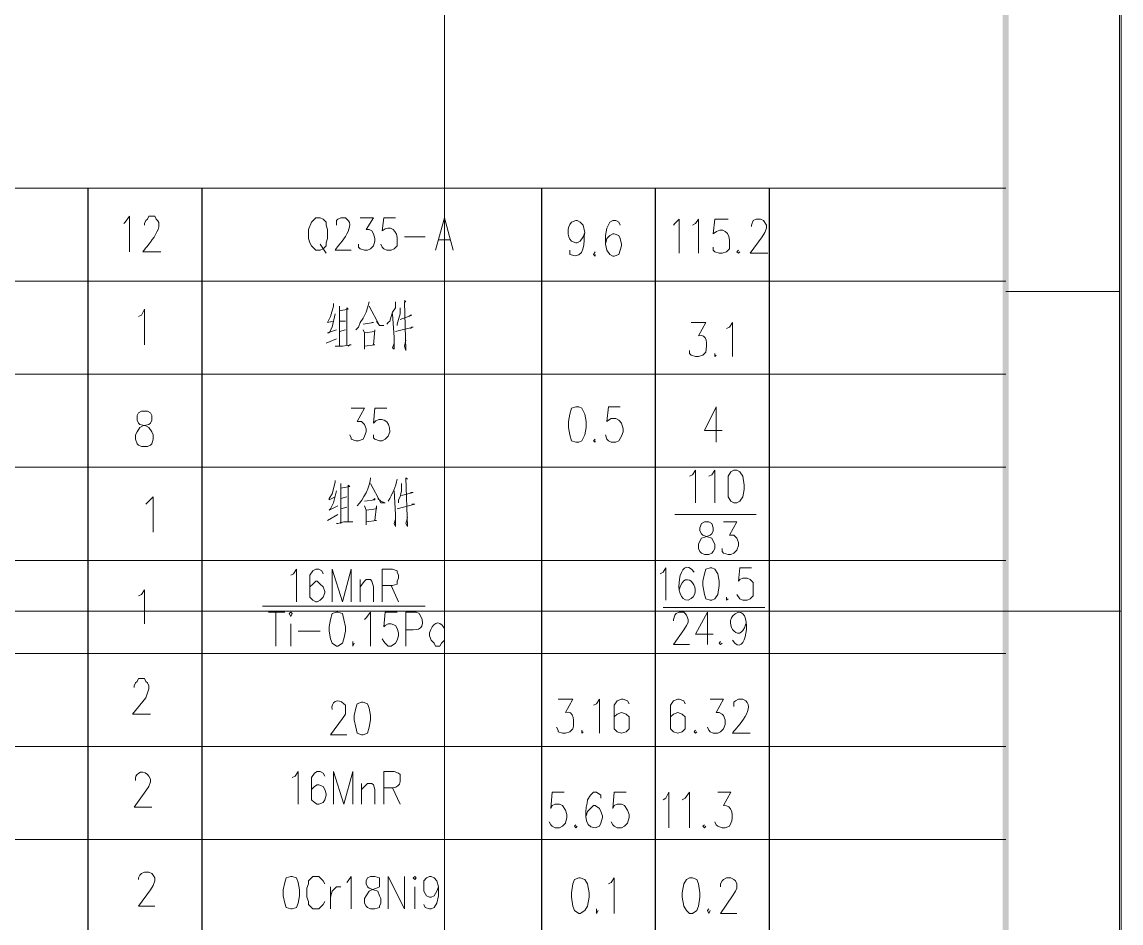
# Model space of a CAD drawing. Header units: millimetres. Extents: x 0 to 825, y 0 to 1167.
# Drawn here: x 690.6 to 824.5, y 312.2 to 422 of the extents above; entities that cross this region are included whole.
import ezdxf

# ---------------------------------------------------------------- set-up
doc = ezdxf.new("R2010")
doc.units = ezdxf.units.MM
doc.layers.add('1', color=7, linetype='Continuous')

msp = doc.modelspace()

# ---------------------------------------------------------------- hatches: boundary and pattern name
h = msp.add_hatch(color=0)
h.dxf.hatch_style = 2
h.paths.add_polyline_path([(810.861732, 13.821732), (810.141732, 1152.501732), (810.861732, 1153.221732)])
h = msp.add_hatch(color=0)
h.dxf.hatch_style = 2
h.paths.add_polyline_path([(810.141732, 14.541732), (810.861732, 13.821732), (810.141732, 1152.501732)])

# ---------------------------------------------------------------- linework, layer by layer
at = {"layer": '1', "color": 0, "lineweight": 9}
for points in [[(0.321732, 0.321732), (824.361732, 0.321732), (824.361732, 1166.721732), (0.321732, 1166.721732), (0.321732, 0.321732)], [(560.841732, 401.721732), (810.501732, 401.721732)], [(703.041732, 397.401732), (703.221732, 397.581732), (703.761732, 398.301732), (703.761732, 393.981732)], [(726.441732, 398.121732), (726.261732, 397.941732), (725.901732, 397.581732), (725.541732, 396.681732), (725.541732, 395.601732), (725.721732, 395.061732), (725.901732, 394.701732), (726.261732, 394.341732), (726.441732, 394.161732), (726.981732, 394.161732), (727.341732, 394.341732), (727.701732, 394.701732), (727.701732, 395.061732), (727.881732, 395.601732), (727.881732, 396.681732), (727.701732, 397.221732), (727.701732, 397.581732), (727.341732, 397.941732), (726.981732, 398.121732), (726.441732, 398.121732)], [(731.841732, 398.121732), (733.461732, 398.121732), (732.561732, 396.681732), (732.921732, 396.681732), (733.281732, 396.501732), (733.461732, 396.141732), (733.641732, 395.601732), (733.641732, 395.241732), (733.461732, 394.701732), (733.101732, 394.341732), (732.741732, 394.161732), (732.381732, 394.161732), (731.841732, 394.341732), (731.661732, 394.521732), (731.661732, 394.881732)], [(741.021732, 394.161732), (742.101732, 398.121732), (743.181732, 394.161732)], [(763.521732, 397.221732), (763.341732, 397.581732), (762.981732, 397.761732), (762.621732, 397.761732), (762.261732, 397.581732), (761.901732, 396.861732), (761.721732, 395.961732), (761.721732, 394.881732), (761.901732, 394.161732), (762.261732, 393.621732), (762.621732, 393.441732), (762.801732, 393.441732), (763.341732, 393.621732), (763.521732, 394.161732), (763.701732, 394.701732), (763.701732, 394.881732), (763.521732, 395.601732), (763.341732, 395.961732), (762.801732, 396.141732), (762.621732, 396.141732), (762.261732, 395.961732), (761.901732, 395.601732), (761.721732, 394.881732)], [(770.001732, 397.221732), (770.181732, 397.401732), (770.721732, 397.941732), (770.721732, 393.801732)], [(772.341732, 397.221732), (772.701732, 397.401732), (773.061732, 397.941732), (773.061732, 393.801732)], [(779.541732, 397.041732), (779.541732, 397.221732), (779.721732, 397.761732), (780.081732, 397.941732), (780.621732, 397.941732), (780.981732, 397.761732), (781.341732, 397.221732), (781.341732, 396.861732), (781.161732, 396.321732), (780.801732, 395.781732), (779.361732, 393.801732), (781.521732, 393.801732)], [(737.241732, 395.781732), (739.761732, 395.781732)], [(741.381732, 395.421732), (742.821732, 395.421732)], [(726.981732, 394.881732), (727.701732, 393.801732)], [(760.461732, 393.981732), (760.281732, 393.621732), (760.461732, 393.441732), (760.461732, 393.621732)], [(777.921732, 394.161732), (777.741732, 393.981732), (777.921732, 393.801732), (778.101732, 393.981732)], [(560.841732, 390.381732), (810.501732, 390.381732)], [(824.361732, 389.121732), (810.501732, 389.121732)], [(728.601732, 387.681732), (728.601732, 387.321732), (728.241732, 386.061732), (727.881732, 385.341732), (727.881732, 385.341732), (728.601732, 385.521732)], [(729.321732, 387.321732), (729.321732, 382.461732)], [(729.321732, 386.781732), (730.401732, 386.961732), (730.221732, 387.141732), (730.221732, 386.781732), (730.221732, 382.641732)], [(732.921732, 387.861732), (732.741732, 387.141732), (732.561732, 386.601732), (732.201732, 385.881732), (731.841732, 385.341732), (731.661732, 384.801732), (731.301732, 384.441732)], [(732.921732, 387.321732), (734.181732, 384.981732), (734.721732, 384.981732), (734.181732, 384.981732), (733.821732, 385.521732)], [(736.161732, 387.861732), (736.161732, 387.141732), (735.801732, 386.601732), (735.621732, 386.061732), (735.441732, 385.521732), (735.261732, 385.341732), (735.081732, 385.161732)], [(736.701732, 387.141732), (736.701732, 386.421732), (736.521732, 385.701732), (736.341732, 385.161732), (736.341732, 384.981732)], [(737.241732, 388.041732), (737.421732, 387.861732), (737.241732, 387.861732), (737.421732, 381.921732), (737.241732, 382.461732), (737.421732, 383.181732)], [(704.841732, 386.061732), (705.201732, 386.241732), (705.561732, 386.961732), (705.561732, 382.641732)], [(728.781732, 386.421732), (728.421732, 384.801732), (728.061732, 384.081732), (727.881732, 384.081732), (728.961732, 384.441732)], [(735.801732, 386.421732), (735.981732, 383.541732), (735.981732, 382.101732), (735.801732, 382.281732), (735.981732, 382.821732)], [(736.701732, 385.701732), (738.141732, 386.241732), (737.961732, 386.241732), (737.781732, 386.061732)], [(730.041732, 385.521732), (729.321732, 385.521732)], [(729.321732, 384.261732), (730.041732, 384.441732)], [(732.201732, 385.161732), (733.461732, 385.341732), (733.461732, 385.341732), (733.281732, 385.341732)], [(732.201732, 384.441732), (732.381732, 384.081732), (732.381732, 383.181732), (732.381732, 382.101732), (732.381732, 382.461732), (733.641732, 382.641732), (733.461732, 382.641732), (733.641732, 384.441732), (733.641732, 384.261732), (732.381732, 384.081732)], [(736.161732, 384.261732), (738.321732, 384.801732), (738.141732, 384.801732), (737.961732, 384.621732)], [(776.481732, 384.621732), (776.841732, 384.801732), (777.201732, 385.341732), (777.201732, 381.201732)], [(727.701732, 382.821732), (728.961732, 383.361732)], [(728.781732, 382.461732), (728.961732, 382.461732), (729.681732, 382.461732), (730.761732, 382.641732), (730.581732, 382.641732), (730.581732, 382.641732), (730.401732, 382.461732)], [(775.041732, 381.561732), (775.041732, 381.381732), (775.041732, 381.201732), (775.221732, 381.381732)], [(560.841732, 379.041732), (810.501732, 379.041732)], [(758.121732, 375.081732), (757.581732, 374.901732), (757.401732, 374.181732), (757.221732, 373.281732), (757.221732, 372.561732), (757.401732, 371.661732), (757.581732, 370.941732), (758.121732, 370.761732), (758.481732, 370.761732), (758.841732, 370.941732), (759.201732, 371.661732), (759.381732, 372.561732), (759.381732, 373.281732), (759.201732, 374.181732), (758.841732, 374.901732), (758.481732, 375.081732), (758.121732, 375.081732)], [(763.521732, 375.081732), (762.081732, 375.081732), (761.901732, 373.281732), (762.081732, 373.461732), (762.441732, 373.641732), (762.981732, 373.641732), (763.341732, 373.461732), (763.701732, 373.101732), (763.881732, 372.381732), (763.881732, 372.021732), (763.701732, 371.481732), (763.341732, 370.941732), (762.981732, 370.761732), (762.441732, 370.761732), (762.081732, 370.941732), (761.901732, 371.121732), (761.721732, 371.661732)], [(775.221732, 375.081732), (773.781732, 372.201732), (775.941732, 372.201732)], [(775.221732, 375.081732), (775.221732, 370.761732)], [(705.201732, 374.541732), (704.841732, 374.361732), (704.661732, 374.001732), (704.661732, 373.461732), (704.841732, 373.101732), (705.021732, 372.921732), (705.741732, 372.741732), (706.101732, 372.561732), (706.461732, 372.021732), (706.641732, 371.661732), (706.641732, 371.121732), (706.461732, 370.581732), (706.281732, 370.401732), (705.921732, 370.221732), (705.201732, 370.221732), (704.841732, 370.401732), (704.661732, 370.581732), (704.481732, 371.121732), (704.481732, 371.661732), (704.661732, 372.021732), (705.021732, 372.561732), (705.381732, 372.741732), (706.101732, 372.921732), (706.281732, 373.101732), (706.461732, 373.461732), (706.461732, 374.001732), (706.281732, 374.361732), (705.921732, 374.541732), (705.201732, 374.541732)], [(730.761732, 374.901732), (732.381732, 374.901732), (731.481732, 373.281732), (732.021732, 373.281732), (732.201732, 373.101732), (732.381732, 372.921732), (732.561732, 372.381732), (732.561732, 372.021732), (732.381732, 371.481732), (732.201732, 371.121732), (731.661732, 370.941732), (731.301732, 370.941732), (730.761732, 371.121732), (730.761732, 371.301732), (730.581732, 371.661732)], [(760.461732, 371.121732), (760.281732, 370.941732), (760.461732, 370.761732), (760.461732, 370.941732)], [(560.841732, 367.701732), (810.501732, 367.701732)], [(560.841732, 367.701732), (810.501732, 367.701732)], [(771.981732, 366.621732), (772.341732, 366.801732), (772.701732, 367.341732), (772.701732, 363.381732)], [(774.321732, 366.621732), (774.681732, 366.801732), (775.041732, 367.341732), (775.041732, 363.381732)], [(777.381732, 367.341732), (777.021732, 367.161732), (776.661732, 366.621732), (776.661732, 365.541732), (776.661732, 365.001732), (776.661732, 364.101732), (777.021732, 363.561732), (777.381732, 363.381732), (777.741732, 363.381732), (778.101732, 363.561732), (778.461732, 364.101732), (778.641732, 365.001732), (778.641732, 365.541732), (778.461732, 366.621732), (778.101732, 367.161732), (777.741732, 367.341732), (777.381732, 367.341732)], [(728.781732, 366.081732), (728.781732, 365.901732), (728.421732, 364.461732), (728.061732, 363.921732), (728.061732, 363.741732), (728.781732, 364.101732)], [(729.501732, 365.721732), (729.501732, 360.861732)], [(733.101732, 365.721732), (734.361732, 363.381732), (734.901732, 363.381732), (734.361732, 363.561732), (734.001732, 363.921732)], [(736.881732, 365.721732), (736.881732, 364.821732), (736.701732, 364.101732), (736.521732, 363.741732), (736.521732, 363.381732)], [(737.421732, 366.441732), (737.601732, 366.261732), (737.421732, 366.441732), (737.601732, 360.501732), (737.421732, 360.861732), (737.601732, 361.581732)], [(728.961732, 364.821732), (728.601732, 363.381732), (728.241732, 362.661732), (728.061732, 362.481732), (729.141732, 363.021732)], [(729.501732, 365.181732), (730.581732, 365.361732), (730.401732, 365.541732), (730.401732, 365.361732), (730.401732, 361.041732)], [(735.981732, 364.821732), (736.161732, 361.941732), (736.161732, 360.501732), (735.981732, 360.861732), (736.161732, 361.401732)], [(736.881732, 364.281732), (738.321732, 364.641732), (738.141732, 364.641732), (737.961732, 364.641732)], [(705.741732, 363.201732), (706.101732, 363.561732), (706.641732, 364.101732), (706.641732, 359.781732)], [(730.221732, 364.101732), (729.501732, 363.921732)], [(732.381732, 363.561732), (733.641732, 363.741732), (733.641732, 363.921732), (733.461732, 363.741732)], [(732.381732, 363.021732), (732.561732, 362.481732), (732.561732, 361.581732), (732.561732, 360.681732), (732.561732, 361.041732), (733.821732, 361.221732), (733.641732, 361.221732), (733.821732, 363.021732), (733.821732, 362.661732), (732.561732, 362.481732)], [(736.341732, 362.661732), (738.501732, 363.201732), (738.321732, 363.201732), (738.141732, 363.201732)], [(727.881732, 361.221732), (729.141732, 361.941732)], [(729.501732, 362.661732), (730.221732, 362.841732)], [(770.181732, 361.941732), (780.081732, 361.941732)], [(728.961732, 360.861732), (729.141732, 360.861732), (729.861732, 361.041732), (730.941732, 361.041732), (730.761732, 361.041732), (730.761732, 361.041732), (730.581732, 361.041732)], [(773.781732, 361.041732), (773.421732, 360.861732), (773.241732, 360.321732), (773.241732, 359.961732), (773.421732, 359.601732), (773.601732, 359.421732), (774.141732, 359.241732), (774.681732, 359.061732), (774.861732, 358.701732), (775.041732, 358.341732), (775.041732, 357.801732), (774.861732, 357.441732), (774.681732, 357.261732), (774.321732, 357.081732), (773.781732, 357.081732), (773.421732, 357.261732), (773.241732, 357.441732), (773.061732, 357.801732), (773.061732, 358.341732), (773.241732, 358.701732), (773.421732, 359.061732), (773.961732, 359.241732), (774.501732, 359.421732), (774.681732, 359.601732), (774.861732, 359.961732), (774.861732, 360.321732), (774.681732, 360.861732), (774.321732, 361.041732), (773.781732, 361.041732)], [(776.121732, 361.041732), (777.741732, 361.041732), (776.841732, 359.421732), (777.381732, 359.421732), (777.561732, 359.241732), (777.741732, 359.061732), (777.921732, 358.521732), (777.921732, 358.161732), (777.741732, 357.621732), (777.381732, 357.261732), (777.021732, 357.081732), (776.661732, 357.081732), (776.121732, 357.261732), (775.941732, 357.441732), (775.941732, 357.801732)], [(560.841732, 356.361732), (810.501732, 356.361732)], [(560.841732, 356.361732), (810.501732, 356.361732)], [(561.561732, 356.361732), (810.501732, 356.361732)], [(723.381732, 354.561732), (723.741732, 354.741732), (724.101732, 355.281732), (724.101732, 351.321732)], [(727.341732, 354.741732), (727.161732, 355.101732), (726.801732, 355.281732), (726.441732, 355.281732), (726.081732, 355.101732), (725.721732, 354.561732), (725.721732, 353.481732), (725.721732, 352.581732), (725.721732, 351.861732), (726.081732, 351.501732), (726.441732, 351.321732), (726.621732, 351.321732), (726.981732, 351.501732), (727.341732, 351.861732), (727.521732, 352.401732), (727.521732, 352.581732), (727.341732, 353.121732), (726.981732, 353.481732), (726.621732, 353.841732), (726.441732, 353.841732), (726.081732, 353.481732), (725.721732, 353.121732), (725.721732, 352.581732)], [(728.421732, 351.321732), (728.421732, 355.281732), (729.681732, 351.321732), (730.761732, 355.281732), (730.761732, 351.321732)], [(734.541732, 351.321732), (734.541732, 355.281732), (735.801732, 355.281732), (736.341732, 355.101732), (736.341732, 354.921732), (736.521732, 354.561732), (736.521732, 354.201732), (736.341732, 353.841732), (736.341732, 353.481732), (735.801732, 353.301732), (734.541732, 353.301732)], [(768.381732, 354.741732), (768.741732, 354.921732), (769.101732, 355.461732), (769.101732, 351.501732)], [(774.501732, 355.461732), (773.961732, 355.281732), (773.781732, 354.741732), (773.601732, 353.841732), (773.601732, 353.301732), (773.781732, 352.221732), (773.961732, 351.681732), (774.501732, 351.501732), (774.681732, 351.501732), (775.041732, 351.681732), (775.401732, 352.221732), (775.581732, 353.301732), (775.581732, 353.841732), (775.401732, 354.741732), (775.041732, 355.281732), (774.681732, 355.461732), (774.501732, 355.461732)], [(779.541732, 355.461732), (778.101732, 355.461732), (777.921732, 353.841732), (778.101732, 354.021732), (778.461732, 354.201732), (779.001732, 354.201732), (779.361732, 354.021732), (779.721732, 353.661732), (779.721732, 353.121732), (779.721732, 352.581732), (779.721732, 352.041732), (779.361732, 351.681732), (779.001732, 351.501732), (778.461732, 351.501732), (778.101732, 351.681732), (777.741732, 352.221732)], [(731.841732, 351.321732), (731.841732, 354.021732)], [(731.841732, 353.121732), (732.381732, 353.841732), (732.561732, 354.021732), (733.101732, 354.021732), (733.281732, 353.841732), (733.461732, 353.121732), (733.461732, 351.321732)], [(704.841732, 352.041732), (705.201732, 352.221732), (705.561732, 352.761732), (705.561732, 348.621732)], [(735.621732, 353.301732), (736.521732, 351.321732)], [(776.481732, 351.861732), (776.481732, 351.681732), (776.481732, 351.501732), (776.661732, 351.681732)], [(719.961732, 350.781732), (739.761732, 350.781732)], [(720.681732, 350.061732), (722.661732, 350.061732)], [(721.581732, 350.061732), (721.581732, 345.921732)], [(723.201732, 349.881732), (723.381732, 349.521732), (723.561732, 349.881732), (723.381732, 350.061732), (723.201732, 349.881732)], [(728.961732, 350.061732), (728.421732, 349.881732), (728.241732, 349.161732), (728.061732, 348.261732), (728.061732, 347.721732), (728.241732, 346.821732), (728.421732, 346.281732), (728.961732, 345.921732), (729.141732, 345.921732), (729.681732, 346.281732), (729.861732, 346.821732), (730.041732, 347.721732), (730.041732, 348.261732), (729.861732, 349.161732), (729.681732, 349.881732), (729.141732, 350.061732), (728.961732, 350.061732)], [(732.381732, 349.161732), (732.561732, 349.341732), (733.101732, 350.061732), (733.101732, 345.921732)], [(736.341732, 350.061732), (734.901732, 350.061732), (734.721732, 348.261732), (734.901732, 348.441732), (735.261732, 348.621732), (735.621732, 348.621732), (736.161732, 348.441732), (736.341732, 348.081732), (736.521732, 347.541732), (736.521732, 347.181732), (736.341732, 346.641732), (736.161732, 346.281732), (735.621732, 345.921732), (735.261732, 345.921732), (734.901732, 346.281732), (734.721732, 346.461732), (734.541732, 346.821732)], [(742.101732, 350.061732), (742.101732, 345.921732)], [(768.741732, 350.601732), (781.161732, 350.601732)], [(770.001732, 348.981732), (770.001732, 349.161732), (770.181732, 349.701732), (770.361732, 349.881732), (770.721732, 350.061732), (771.261732, 350.061732), (771.441732, 349.881732), (771.621732, 349.701732), (771.801732, 349.161732), (771.801732, 348.801732), (771.621732, 348.441732), (771.261732, 347.901732), (770.001732, 346.101732), (771.981732, 346.101732)], [(774.141732, 350.061732), (772.701732, 347.361732), (774.861732, 347.361732)], [(774.141732, 350.061732), (774.141732, 346.101732)], [(723.381732, 348.621732), (723.381732, 345.921732)], [(724.281732, 347.721732), (726.981732, 347.721732)], [(730.941732, 346.461732), (730.941732, 346.281732), (730.941732, 345.921732), (731.121732, 346.281732)], [(775.761732, 346.461732), (775.581732, 346.281732), (775.761732, 346.101732), (775.941732, 346.281732)], [(560.841732, 345.021732), (810.501732, 345.021732)], [(561.561732, 345.021732), (810.501732, 345.021732)], [(704.301732, 340.881732), (704.301732, 341.061732), (704.481732, 341.421732), (704.661732, 341.601732), (704.841732, 341.961732), (705.561732, 341.961732), (705.741732, 341.601732), (705.921732, 341.421732), (706.101732, 341.061732), (706.101732, 340.701732), (705.741732, 339.621732), (704.121732, 337.641732), (706.281732, 337.641732)], [(732.021732, 339.081732), (731.481732, 338.901732), (731.301732, 338.361732), (731.121732, 337.461732), (731.121732, 336.921732), (731.301732, 336.021732), (731.481732, 335.301732), (732.021732, 335.121732), (732.201732, 335.121732), (732.741732, 335.301732), (732.921732, 336.021732), (733.101732, 336.921732), (733.101732, 337.461732), (732.921732, 338.361732), (732.741732, 338.901732), (732.201732, 339.081732), (732.021732, 339.081732)], [(760.281732, 338.721732), (760.641732, 338.901732), (761.001732, 339.441732), (761.001732, 335.301732)], [(764.601732, 338.901732), (764.421732, 339.261732), (763.881732, 339.441732), (763.701732, 339.441732), (763.161732, 339.261732), (762.801732, 338.721732), (762.801732, 337.641732), (762.801732, 336.561732), (762.801732, 335.841732), (763.161732, 335.481732), (763.701732, 335.301732), (763.701732, 335.301732), (764.241732, 335.481732), (764.601732, 335.841732), (764.601732, 336.381732), (764.601732, 336.561732), (764.601732, 337.281732), (764.241732, 337.641732), (763.701732, 337.821732), (763.701732, 337.821732), (763.161732, 337.641732), (762.801732, 337.281732), (762.801732, 336.561732)], [(771.441732, 338.901732), (771.261732, 339.261732), (770.721732, 339.441732), (770.541732, 339.441732), (770.001732, 339.261732), (769.641732, 338.721732), (769.641732, 337.641732), (769.641732, 336.561732), (769.641732, 335.841732), (770.001732, 335.481732), (770.541732, 335.301732), (770.541732, 335.301732), (771.081732, 335.481732), (771.441732, 335.841732), (771.441732, 336.381732), (771.441732, 336.561732), (771.441732, 337.281732), (771.081732, 337.641732), (770.541732, 337.821732), (770.541732, 337.821732), (770.001732, 337.641732), (769.641732, 337.281732), (769.641732, 336.561732)], [(774.501732, 339.441732), (776.121732, 339.441732), (775.221732, 337.821732), (775.581732, 337.821732), (775.941732, 337.641732), (776.121732, 337.461732), (776.301732, 336.921732), (776.301732, 336.381732), (776.121732, 335.841732), (775.761732, 335.481732), (775.401732, 335.301732), (774.861732, 335.301732), (774.501732, 335.481732), (774.321732, 335.661732), (774.141732, 336.021732)], [(758.841732, 335.661732), (758.841732, 335.481732), (758.841732, 335.301732), (759.021732, 335.481732)], [(772.701732, 335.661732), (772.521732, 335.481732), (772.701732, 335.301732), (772.881732, 335.481732)], [(560.841732, 333.681732), (810.501732, 333.681732)], [(723.561732, 329.901732), (723.921732, 330.081732), (724.281732, 330.621732), (724.281732, 326.661732)], [(727.521732, 330.081732), (727.341732, 330.441732), (726.981732, 330.621732), (726.621732, 330.621732), (726.261732, 330.441732), (725.901732, 329.901732), (725.901732, 328.821732), (725.901732, 327.921732), (725.901732, 327.201732), (726.261732, 326.841732), (726.621732, 326.661732), (726.801732, 326.661732), (727.341732, 326.841732), (727.521732, 327.201732), (727.701732, 327.741732), (727.701732, 327.921732), (727.521732, 328.461732), (727.341732, 328.821732), (726.801732, 329.001732), (726.621732, 329.001732), (726.261732, 328.821732), (725.901732, 328.461732), (725.901732, 327.921732)], [(728.601732, 326.661732), (728.601732, 330.621732), (729.861732, 326.661732), (730.941732, 330.621732), (730.941732, 326.661732)], [(732.021732, 326.661732), (732.021732, 329.181732)], [(732.021732, 328.461732), (732.561732, 329.001732), (732.741732, 329.181732), (733.281732, 329.181732), (733.461732, 329.001732), (733.641732, 328.461732), (733.641732, 326.661732)], [(735.801732, 328.641732), (736.701732, 326.661732)], [(756.681732, 328.101732), (755.241732, 328.101732), (755.061732, 326.121732), (755.241732, 326.481732), (755.601732, 326.661732), (756.141732, 326.661732), (756.501732, 326.481732), (756.861732, 325.941732), (757.041732, 325.401732), (757.041732, 325.041732), (756.861732, 324.321732), (756.501732, 323.961732), (756.141732, 323.781732), (755.601732, 323.781732), (755.241732, 323.961732), (755.061732, 324.141732), (754.881732, 324.501732)], [(764.241732, 328.101732), (762.801732, 328.101732), (762.621732, 326.121732), (762.801732, 326.481732), (763.161732, 326.661732), (763.701732, 326.661732), (764.061732, 326.481732), (764.421732, 325.941732), (764.601732, 325.401732), (764.601732, 325.041732), (764.421732, 324.321732), (764.061732, 323.961732), (763.701732, 323.781732), (763.161732, 323.781732), (762.801732, 323.961732), (762.621732, 324.141732), (762.441732, 324.501732)], [(768.741732, 327.201732), (769.101732, 327.381732), (769.461732, 328.101732), (769.461732, 323.781732)], [(771.081732, 327.201732), (771.441732, 327.381732), (771.981732, 328.101732), (771.981732, 323.781732)], [(758.121732, 324.141732), (757.941732, 323.961732), (758.121732, 323.781732), (758.301732, 323.961732)], [(773.781732, 324.141732), (773.601732, 323.961732), (773.781732, 323.781732), (773.961732, 323.961732)], [(560.841732, 322.341732), (810.501732, 322.341732)], [(704.841732, 317.481732), (704.841732, 317.661732), (705.021732, 318.021732), (705.201732, 318.201732), (705.561732, 318.381732), (706.101732, 318.381732), (706.461732, 318.201732), (706.641732, 318.021732), (706.821732, 317.661732), (706.821732, 317.301732), (706.641732, 316.761732), (706.281732, 316.221732), (704.841732, 314.241732), (706.821732, 314.241732)], [(723.381732, 317.841732), (722.841732, 317.661732), (722.661732, 317.121732), (722.481732, 316.221732), (722.481732, 315.501732), (722.661732, 314.601732), (722.841732, 314.061732), (723.381732, 313.881732), (723.561732, 313.881732), (724.101732, 314.061732), (724.281732, 314.601732), (724.461732, 315.501732), (724.461732, 316.221732), (724.281732, 317.121732), (724.101732, 317.661732), (723.561732, 317.841732), (723.381732, 317.841732)], [(727.521732, 316.941732), (727.341732, 317.301732), (726.981732, 317.661732), (726.801732, 317.841732), (726.081732, 317.841732), (725.901732, 317.661732), (725.541732, 317.301732), (725.541732, 316.941732), (725.361732, 316.401732), (725.361732, 315.321732), (725.541732, 314.781732), (725.541732, 314.421732), (725.901732, 314.061732), (726.081732, 313.881732), (726.801732, 313.881732), (726.981732, 314.061732), (727.341732, 314.421732), (727.521732, 314.781732)], [(730.221732, 317.121732), (730.401732, 317.301732), (730.761732, 317.841732), (730.761732, 313.881732)], [(733.101732, 317.841732), (732.741732, 317.661732), (732.561732, 317.301732), (732.561732, 316.941732), (732.741732, 316.581732), (732.921732, 316.401732), (733.461732, 316.221732), (734.001732, 316.041732), (734.181732, 315.501732), (734.361732, 315.141732), (734.361732, 314.601732), (734.181732, 314.241732), (734.181732, 314.061732), (733.641732, 313.881732), (733.101732, 313.881732), (732.741732, 314.061732), (732.561732, 314.241732), (732.381732, 314.601732), (732.381732, 315.141732), (732.561732, 315.501732), (732.921732, 316.041732), (733.281732, 316.221732), (733.821732, 316.401732), (734.181732, 316.581732), (734.181732, 316.941732), (734.181732, 317.301732), (734.181732, 317.661732), (733.641732, 317.841732), (733.101732, 317.841732)], [(735.261732, 313.881732), (735.261732, 317.841732), (737.241732, 313.881732), (737.241732, 317.841732)], [(738.321732, 317.661732), (738.501732, 317.481732), (738.681732, 317.661732), (738.501732, 317.841732), (738.321732, 317.661732)], [(741.381732, 316.581732), (741.201732, 316.041732), (740.841732, 315.501732), (740.481732, 315.321732), (740.301732, 315.321732), (739.941732, 315.501732), (739.581732, 316.041732), (739.581732, 316.581732), (739.581732, 316.761732), (739.581732, 317.301732), (739.941732, 317.661732), (740.301732, 317.841732), (740.481732, 317.841732), (740.841732, 317.661732), (741.201732, 317.301732), (741.381732, 316.581732), (741.381732, 315.501732), (741.201732, 314.601732), (740.841732, 314.061732), (740.481732, 313.881732), (740.301732, 313.881732), (739.761732, 314.061732), (739.581732, 314.421732)], [(758.481732, 317.661732), (757.941732, 317.481732), (757.761732, 316.941732), (757.581732, 315.861732), (757.581732, 315.321732), (757.761732, 314.241732), (757.941732, 313.701732), (758.481732, 313.341732), (758.661732, 313.341732), (759.201732, 313.701732), (759.561732, 314.241732), (759.741732, 315.321732), (759.741732, 315.861732), (759.561732, 316.941732), (759.201732, 317.481732), (758.661732, 317.661732), (758.481732, 317.661732)], [(762.081732, 316.941732), (762.441732, 317.121732), (762.801732, 317.661732), (762.801732, 313.341732)], [(771.981732, 317.661732), (771.621732, 317.481732), (771.261732, 316.941732), (771.081732, 315.861732), (771.081732, 315.321732), (771.261732, 314.241732), (771.621732, 313.701732), (771.981732, 313.341732), (772.341732, 313.341732), (772.881732, 313.701732), (773.061732, 314.241732), (773.241732, 315.321732), (773.241732, 315.861732), (773.061732, 316.941732), (772.881732, 317.481732), (772.341732, 317.661732), (771.981732, 317.661732)], [(775.761732, 316.581732), (775.761732, 316.941732), (775.941732, 317.301732), (776.121732, 317.481732), (776.481732, 317.661732), (777.021732, 317.661732), (777.381732, 317.481732), (777.561732, 317.301732), (777.741732, 316.941732), (777.741732, 316.401732), (777.561732, 316.041732), (777.201732, 315.501732), (775.761732, 313.341732), (777.741732, 313.341732)], [(728.241732, 313.881732), (728.241732, 316.581732)], [(728.241732, 315.321732), (728.421732, 316.041732), (728.781732, 316.401732), (728.961732, 316.581732), (729.501732, 316.581732)], [(738.501732, 316.581732), (738.501732, 313.881732)], [(760.641732, 313.881732), (760.641732, 313.701732), (760.641732, 313.341732), (760.821732, 313.701732)], [(774.321732, 313.881732), (774.141732, 313.701732), (774.321732, 313.341732), (774.501732, 313.701732)]]:
    msp.add_lwpolyline(points, dxfattribs=at)
at = {"layer": '1', "color": 30, "lineweight": 9}
for points in [[(742.101732, 0.141732), (742.101732, 1166.901732)], [(824.541732, 0.141732), (824.541732, 1166.901732)], [(824.541732, 350.169732), (0.141732, 350.169732)]]:
    msp.add_lwpolyline(points, dxfattribs=at)
at = {"layer": '1', "color": 0, "lineweight": 25}
for points in [[(698.721732, 118.221732), (698.721732, 401.721732)], [(712.581732, 118.221732), (712.581732, 401.721732)], [(753.981732, 118.221732), (753.981732, 401.721732)], [(767.841732, 118.221732), (767.841732, 401.721732)], [(781.701732, 118.221732), (781.701732, 401.721732)]]:
    msp.add_lwpolyline(points, dxfattribs=at)
at = {"layer": '1', "color": 0, "lineweight": 9}
for points, knots in [([(705.561732, 397.221732), (705.561732, 397.221732), (705.561732, 397.401732), (705.561732, 397.401732), (705.561732, 397.401732), (705.741732, 397.761732), (705.741732, 397.761732), (705.741732, 397.761732), (705.921732, 397.941732), (705.921732, 397.941732), (705.921732, 397.941732), (706.101732, 398.301732), (706.101732, 398.301732), (706.101732, 398.301732), (706.821732, 398.301732), (706.821732, 398.301732), (706.821732, 398.301732), (707.001732, 397.941732), (707.001732, 397.941732), (708.261732, 397.041732), (705.561732, 394.341732), (705.381732, 393.981732), (705.381732, 393.981732), (707.541732, 393.981732), (707.541732, 393.981732)], [0, 0, 0, 0, 1, 1, 1, 2, 2, 2, 3, 3, 3, 4, 4, 4, 5, 5, 5, 6, 6, 6, 7, 7, 7, 8, 8, 8, 8]), ([(728.961732, 397.221732), (728.961732, 397.221732), (728.961732, 397.401732), (728.961732, 397.401732), (728.961732, 397.401732), (728.961732, 397.761732), (728.961732, 397.761732), (728.961732, 397.761732), (729.141732, 397.941732), (729.141732, 397.941732), (729.141732, 397.941732), (729.501732, 398.121732), (729.501732, 398.121732), (729.501732, 398.121732), (730.041732, 398.121732), (730.041732, 398.121732), (730.041732, 398.121732), (730.221732, 397.941732), (730.221732, 397.941732), (731.481732, 397.041732), (728.961732, 394.521732), (728.781732, 394.161732), (728.781732, 394.161732), (730.761732, 394.161732), (730.761732, 394.161732)], [0, 0, 0, 0, 1, 1, 1, 2, 2, 2, 3, 3, 3, 4, 4, 4, 5, 5, 5, 6, 6, 6, 7, 7, 7, 8, 8, 8, 8]), ([(736.161732, 398.121732), (736.161732, 398.121732), (734.721732, 398.121732), (734.721732, 398.121732), (734.721732, 398.121732), (734.541732, 396.501732), (734.541732, 396.501732), (735.441732, 397.401732), (736.521732, 396.501732), (736.341732, 395.241732), (736.341732, 395.241732), (736.341732, 394.701732), (736.341732, 394.701732), (736.341732, 394.701732), (735.981732, 394.341732), (735.981732, 394.341732), (735.981732, 394.341732), (735.621732, 394.161732), (735.621732, 394.161732), (735.621732, 394.161732), (735.081732, 394.161732), (735.081732, 394.161732), (735.081732, 394.161732), (734.721732, 394.341732), (734.721732, 394.341732), (734.721732, 394.341732), (734.541732, 394.521732), (734.541732, 394.521732), (734.541732, 394.521732), (734.361732, 394.881732), (734.361732, 394.881732)], [0, 0, 0, 0, 1, 1, 1, 2, 2, 2, 3, 3, 3, 4, 4, 4, 5, 5, 5, 6, 6, 6, 7, 7, 7, 8, 8, 8, 9, 9, 9, 10, 10, 10, 10]), ([(759.201732, 396.321732), (759.201732, 396.321732), (759.021732, 395.781732), (759.021732, 395.781732), (759.021732, 395.781732), (758.661732, 395.241732), (758.661732, 395.241732), (758.661732, 395.241732), (758.301732, 395.061732), (758.301732, 395.061732), (758.301732, 395.061732), (758.121732, 395.061732), (758.121732, 395.061732), (758.121732, 395.061732), (757.581732, 395.241732), (757.581732, 395.241732), (757.041732, 395.961732), (757.041732, 396.861732), (757.581732, 397.581732), (757.581732, 397.581732), (758.121732, 397.761732), (758.121732, 397.761732), (758.121732, 397.761732), (758.301732, 397.761732), (758.301732, 397.761732), (758.301732, 397.761732), (758.661732, 397.581732), (758.661732, 397.581732), (758.661732, 397.581732), (759.021732, 397.221732), (759.021732, 397.221732), (759.021732, 397.221732), (759.201732, 396.321732), (759.201732, 396.321732), (759.021732, 395.241732), (759.381732, 392.901732), (757.401732, 393.621732), (757.401732, 393.621732), (757.401732, 394.161732), (757.401732, 394.161732)], [0, 0, 0, 0, 1, 1, 1, 2, 2, 2, 3, 3, 3, 4, 4, 4, 5, 5, 5, 6, 6, 6, 7, 7, 7, 8, 8, 8, 9, 9, 9, 10, 10, 10, 11, 11, 11, 12, 12, 12, 13, 13, 13, 13]), ([(776.661732, 397.941732), (776.661732, 397.941732), (775.041732, 397.941732), (775.041732, 397.941732), (775.041732, 397.941732), (774.861732, 396.141732), (774.861732, 396.141732), (775.941732, 397.221732), (777.021732, 396.321732), (776.841732, 394.881732), (776.841732, 394.881732), (776.841732, 394.341732), (776.841732, 394.341732), (776.841732, 394.341732), (776.481732, 393.981732), (776.481732, 393.981732), (776.481732, 393.981732), (775.941732, 393.801732), (775.941732, 393.801732), (775.941732, 393.801732), (775.581732, 393.801732), (775.581732, 393.801732), (775.581732, 393.801732), (775.041732, 393.981732), (775.041732, 393.981732), (775.041732, 393.981732), (774.861732, 394.161732), (774.861732, 394.161732), (774.861732, 394.161732), (774.861732, 394.521732), (774.861732, 394.521732)], [0, 0, 0, 0, 1, 1, 1, 2, 2, 2, 3, 3, 3, 4, 4, 4, 5, 5, 5, 6, 6, 6, 7, 7, 7, 8, 8, 8, 9, 9, 9, 10, 10, 10, 10]), ([(772.161732, 385.341732), (772.161732, 385.341732), (773.961732, 385.341732), (773.961732, 385.341732), (773.961732, 385.341732), (773.061732, 383.721732), (773.061732, 383.721732), (774.141732, 384.081732), (774.141732, 382.641732), (773.961732, 381.741732), (773.961732, 381.741732), (773.601732, 381.381732), (773.601732, 381.381732), (773.601732, 381.381732), (773.061732, 381.201732), (773.061732, 381.201732), (773.061732, 381.201732), (772.701732, 381.201732), (772.701732, 381.201732), (772.701732, 381.201732), (772.161732, 381.381732), (772.161732, 381.381732), (772.161732, 381.381732), (771.981732, 381.561732), (771.981732, 381.561732), (771.981732, 381.561732), (771.981732, 381.921732), (771.981732, 381.921732)], [0, 0, 0, 0, 1, 1, 1, 2, 2, 2, 3, 3, 3, 4, 4, 4, 5, 5, 5, 6, 6, 6, 7, 7, 7, 8, 8, 8, 9, 9, 9, 9]), ([(735.081732, 374.901732), (735.081732, 374.901732), (733.641732, 374.901732), (733.641732, 374.901732), (733.641732, 374.901732), (733.461732, 373.101732), (733.461732, 373.101732), (734.181732, 374.001732), (735.621732, 373.461732), (735.441732, 372.021732), (735.441732, 372.021732), (735.261732, 371.481732), (735.261732, 371.481732), (735.261732, 371.481732), (734.901732, 371.121732), (734.901732, 371.121732), (734.901732, 371.121732), (734.541732, 370.941732), (734.541732, 370.941732), (734.541732, 370.941732), (734.181732, 370.941732), (734.181732, 370.941732), (734.181732, 370.941732), (733.641732, 371.121732), (733.641732, 371.121732), (733.641732, 371.121732), (733.461732, 371.301732), (733.461732, 371.301732), (733.461732, 371.301732), (733.461732, 371.661732), (733.461732, 371.661732)], [0, 0, 0, 0, 1, 1, 1, 2, 2, 2, 3, 3, 3, 4, 4, 4, 5, 5, 5, 6, 6, 6, 7, 7, 7, 8, 8, 8, 9, 9, 9, 10, 10, 10, 10]), ([(772.521732, 354.921732), (770.721732, 357.441732), (769.821732, 351.321732), (771.801732, 351.501732), (773.961732, 352.401732), (771.441732, 355.821732), (770.721732, 352.761732)], [0, 0, 0, 0, 1, 1, 1, 2, 2, 2, 2]), ([(737.421732, 345.921732), (737.421732, 345.921732), (737.421732, 350.061732), (737.421732, 350.061732), (737.421732, 350.061732), (738.681732, 350.061732), (738.681732, 350.061732), (738.681732, 350.061732), (739.041732, 349.881732), (739.041732, 349.881732), (739.041732, 349.881732), (739.221732, 349.521732), (739.221732, 349.521732), (739.221732, 349.521732), (739.401732, 349.161732), (739.401732, 349.161732), (739.581732, 347.721732), (738.681732, 347.901732), (737.421732, 347.901732)], [0, 0, 0, 0, 1, 1, 1, 2, 2, 2, 3, 3, 3, 4, 4, 4, 5, 5, 5, 6, 6, 6, 6]), ([(778.821732, 348.621732), (778.101732, 345.741732), (775.581732, 349.161732), (777.921732, 350.061732), (779.721732, 350.241732), (778.821732, 344.121732), (777.201732, 346.641732)], [0, 0, 0, 0, 1, 1, 1, 2, 2, 2, 2]), ([(742.101732, 348.081732), (741.381732, 349.341732), (740.661732, 348.621732), (740.301732, 347.541732), (740.301732, 347.541732), (740.301732, 347.181732), (740.301732, 347.181732), (740.301732, 347.181732), (740.481732, 346.641732), (740.481732, 346.641732), (740.481732, 346.641732), (740.841732, 346.281732), (740.841732, 346.281732), (740.841732, 346.281732), (741.021732, 345.921732), (741.021732, 345.921732), (741.021732, 345.921732), (741.561732, 345.921732), (741.561732, 345.921732), (741.561732, 345.921732), (741.741732, 346.281732), (741.741732, 346.281732), (741.741732, 346.281732), (742.101732, 346.641732), (742.101732, 346.641732)], [0, 0, 0, 0, 1, 1, 1, 2, 2, 2, 3, 3, 3, 4, 4, 4, 5, 5, 5, 6, 6, 6, 7, 7, 7, 8, 8, 8, 8]), ([(728.421732, 338.181732), (728.241732, 339.081732), (729.141732, 339.621732), (729.861732, 338.901732), (729.861732, 338.901732), (730.041732, 338.721732), (730.041732, 338.721732), (730.041732, 338.721732), (730.041732, 338.361732), (730.041732, 338.361732), (730.041732, 338.361732), (730.041732, 338.001732), (730.041732, 338.001732), (730.041732, 338.001732), (730.041732, 337.641732), (730.041732, 337.641732), (730.041732, 337.641732), (729.681732, 337.101732), (729.681732, 337.101732), (729.681732, 337.101732), (728.241732, 335.121732), (728.241732, 335.121732), (728.241732, 335.121732), (730.221732, 335.121732), (730.221732, 335.121732)], [0, 0, 0, 0, 1, 1, 1, 2, 2, 2, 3, 3, 3, 4, 4, 4, 5, 5, 5, 6, 6, 6, 7, 7, 7, 8, 8, 8, 8]), ([(755.961732, 339.441732), (755.961732, 339.441732), (757.761732, 339.441732), (757.761732, 339.441732), (757.761732, 339.441732), (756.861732, 337.821732), (756.861732, 337.821732), (757.941732, 338.181732), (757.941732, 336.561732), (757.761732, 335.841732), (757.761732, 335.841732), (757.401732, 335.481732), (757.401732, 335.481732), (757.401732, 335.481732), (756.861732, 335.301732), (756.861732, 335.301732), (756.861732, 335.301732), (756.501732, 335.301732), (756.501732, 335.301732), (756.501732, 335.301732), (755.961732, 335.481732), (755.961732, 335.481732), (755.961732, 335.481732), (755.961732, 335.661732), (755.961732, 335.661732), (755.961732, 335.661732), (755.781732, 336.021732), (755.781732, 336.021732)], [0, 0, 0, 0, 1, 1, 1, 2, 2, 2, 3, 3, 3, 4, 4, 4, 5, 5, 5, 6, 6, 6, 7, 7, 7, 8, 8, 8, 9, 9, 9, 9]), ([(777.381732, 338.541732), (777.381732, 338.541732), (777.381732, 338.721732), (777.381732, 338.721732), (777.381732, 338.721732), (777.381732, 339.081732), (777.381732, 339.081732), (777.381732, 339.081732), (777.561732, 339.261732), (777.561732, 339.261732), (777.561732, 339.261732), (777.921732, 339.441732), (777.921732, 339.441732), (777.921732, 339.441732), (778.461732, 339.441732), (778.461732, 339.441732), (778.461732, 339.441732), (778.821732, 339.261732), (778.821732, 339.261732), (780.081732, 338.181732), (777.381732, 335.661732), (777.201732, 335.301732), (777.201732, 335.301732), (779.361732, 335.301732), (779.361732, 335.301732)], [0, 0, 0, 0, 1, 1, 1, 2, 2, 2, 3, 3, 3, 4, 4, 4, 5, 5, 5, 6, 6, 6, 7, 7, 7, 8, 8, 8, 8]), ([(704.481732, 329.541732), (704.301732, 330.261732), (705.201732, 330.981732), (705.921732, 330.261732), (705.921732, 330.261732), (706.101732, 330.081732), (706.101732, 330.081732), (706.101732, 330.081732), (706.281732, 329.721732), (706.281732, 329.721732), (706.281732, 329.721732), (706.281732, 329.361732), (706.281732, 329.361732), (706.281732, 329.361732), (706.101732, 328.821732), (706.101732, 328.821732), (706.101732, 328.821732), (705.741732, 328.281732), (705.741732, 328.281732), (705.741732, 328.281732), (704.301732, 326.301732), (704.301732, 326.301732), (704.301732, 326.301732), (706.461732, 326.301732), (706.461732, 326.301732)], [0, 0, 0, 0, 1, 1, 1, 2, 2, 2, 3, 3, 3, 4, 4, 4, 5, 5, 5, 6, 6, 6, 7, 7, 7, 8, 8, 8, 8]), ([(734.721732, 326.661732), (734.721732, 326.661732), (734.721732, 330.621732), (734.721732, 330.621732), (734.721732, 330.621732), (735.981732, 330.621732), (735.981732, 330.621732), (735.981732, 330.621732), (736.521732, 330.441732), (736.521732, 330.441732), (736.521732, 330.441732), (736.701732, 330.261732), (736.701732, 330.261732), (736.701732, 330.261732), (736.701732, 329.901732), (736.701732, 329.901732), (736.881732, 328.461732), (735.801732, 328.641732), (734.721732, 328.641732)], [0, 0, 0, 0, 1, 1, 1, 2, 2, 2, 3, 3, 3, 4, 4, 4, 5, 5, 5, 6, 6, 6, 6]), ([(761.181732, 327.381732), (761.181732, 327.381732), (761.181732, 327.741732), (761.181732, 327.741732), (761.181732, 327.741732), (760.641732, 328.101732), (760.641732, 328.101732), (760.641732, 328.101732), (760.281732, 328.101732), (760.281732, 328.101732), (760.281732, 328.101732), (759.921732, 327.741732), (759.921732, 327.741732), (759.921732, 327.741732), (759.561732, 327.201732), (759.561732, 327.201732), (759.381732, 326.301732), (758.841732, 323.781732), (760.461732, 323.781732), (760.461732, 323.781732), (761.001732, 323.961732), (761.001732, 323.961732), (761.001732, 323.961732), (761.181732, 324.321732), (761.181732, 324.321732), (761.181732, 324.321732), (761.361732, 325.041732), (761.361732, 325.041732), (761.361732, 325.041732), (761.361732, 325.221732), (761.361732, 325.221732), (761.361732, 325.221732), (761.181732, 325.761732), (761.181732, 325.761732), (761.181732, 325.761732), (761.001732, 326.121732), (761.001732, 326.121732), (761.001732, 326.121732), (760.461732, 326.481732), (760.461732, 326.481732), (760.461732, 326.481732), (760.281732, 326.481732), (760.281732, 326.481732), (760.281732, 326.481732), (759.921732, 326.121732), (759.921732, 326.121732), (759.921732, 326.121732), (759.561732, 325.761732), (759.561732, 325.761732), (759.561732, 325.761732), (759.381732, 325.221732), (759.381732, 325.221732)], [0, 0, 0, 0, 1, 1, 1, 2, 2, 2, 3, 3, 3, 4, 4, 4, 5, 5, 5, 6, 6, 6, 7, 7, 7, 8, 8, 8, 9, 9, 9, 10, 10, 10, 11, 11, 11, 12, 12, 12, 13, 13, 13, 14, 14, 14, 15, 15, 15, 16, 16, 16, 17, 17, 17, 17]), ([(775.401732, 328.101732), (775.401732, 328.101732), (777.021732, 328.101732), (777.021732, 328.101732), (777.021732, 328.101732), (776.121732, 326.481732), (776.121732, 326.481732), (777.201732, 326.661732), (777.381732, 325.041732), (777.021732, 324.321732), (777.021732, 324.321732), (776.841732, 323.961732), (776.841732, 323.961732), (776.841732, 323.961732), (776.301732, 323.781732), (776.301732, 323.781732), (776.301732, 323.781732), (775.941732, 323.781732), (775.941732, 323.781732), (775.941732, 323.781732), (775.401732, 323.961732), (775.401732, 323.961732), (775.401732, 323.961732), (775.221732, 324.141732), (775.221732, 324.141732), (775.221732, 324.141732), (775.041732, 324.501732), (775.041732, 324.501732)], [0, 0, 0, 0, 1, 1, 1, 2, 2, 2, 3, 3, 3, 4, 4, 4, 5, 5, 5, 6, 6, 6, 7, 7, 7, 8, 8, 8, 9, 9, 9, 9])]:
    msp.add_open_spline(points, degree=3, knots=knots, dxfattribs=at)
for points in [[(733.101732, 366.441732), (733.101732, 365.361732), (732.201732, 363.741732), (731.481732, 363.021732)], [(736.341732, 366.261732), (736.161732, 365.361732), (735.801732, 364.461732), (735.261732, 363.561732)]]:
    msp.add_open_spline(points, degree=3, dxfattribs=at)

doc.saveas('drawing.dxf')
